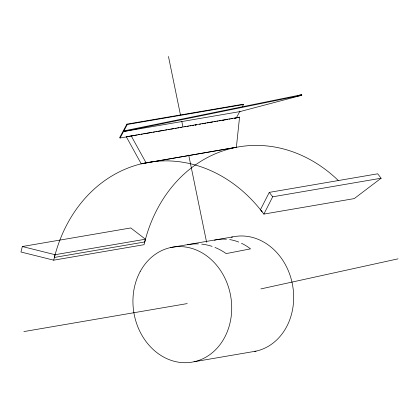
<?xml version="1.0" encoding="UTF-8"?>
<svg xmlns="http://www.w3.org/2000/svg" width="419" height="419" viewBox="0 0 419 419"><rect width="100%" height="100%" fill="white"/><g stroke="black" fill="none" stroke-linecap="round" stroke-linejoin="round"><path stroke-width="0.63" d="M236.379 147.268L239.553 117.168L126.329 136.804L141.224 163.808L236.379 147.268L141.224 163.808M22.333 246.529L20.95 252.002L53.695 260.173L144.052 244.691L145.435 239.218L130.759 227.952L22.333 246.529L55.078 254.705L145.435 239.218M53.695 260.173L55.078 254.705M269.27 192.384L260.461 209.668L263.876 214.088L354.228 198.606L381.112 178.222L377.697 173.806L269.27 192.384L272.685 196.804L381.112 178.222M263.876 214.088L272.685 196.804M242.271 106.814L243.481 104.556L243.062 104.231L126.889 124.139L119.635 137.662L120.059 137.992L128.403 136.563M120.059 137.992L127.308 124.469L243.481 104.556M236.227 118.085L239.857 111.323M297.883 95.689L301.675 94.684L301.79 95.26L239.914 111.606L123.741 131.514L123.626 130.943L301.675 94.684M234.755 118.221L239.553 117.168M260.859 288.921L398.05 258.837M123.741 131.514L301.79 95.26M126.329 136.804L137.238 134.934M138.521 134.714L139.805 134.494M141.088 134.274L142.371 134.054M143.654 133.834L151.992 132.404M153.275 132.184L154.559 131.964M155.842 131.744L157.125 131.524M158.408 131.304L164.18 130.314M165.463 130.094L166.746 129.874M168.029 129.654L169.313 129.434M170.596 129.214L173.806 128.664M175.09 128.444L176.373 128.224M177.656 128.005L178.939 127.785M180.222 127.565L181.506 127.345M184.711 126.795L185.994 126.575M187.277 126.355L188.56 126.14M189.844 125.92L191.127 125.7M192.41 125.48L193.693 125.26M194.976 125.04L196.26 124.82M199.47 124.27L200.753 124.05M202.037 123.83L203.32 123.61M204.603 123.39L205.886 123.17M207.169 122.95L208.453 122.73M209.736 122.51L212.941 121.96M214.224 121.74L215.507 121.52M216.791 121.301L218.074 121.081M219.357 120.861L220.64 120.641M221.923 120.421L227.7 119.431M228.984 119.211L230.267 118.991M231.55 118.771L232.833 118.551M131.608 136.013L132.896 135.793M195.149 125.124L196.438 124.904M209.914 122.594L211.197 122.374M222.107 120.504L223.39 120.284M234.305 118.415L235.588 118.195M170.606 247.55L232.566 236.934M23.867 331.581L187.235 303.586M194.049 361.759L256.009 351.143M126.889 124.139L127.308 124.469M123.259 130.901L123.684 131.231M131.126 135.751L146.022 162.755M239.799 111.035L239.914 111.606M168.464 56.465L180.432 114.764M181.746 121.17L182.93 126.936M188.718 155.124L206.604 242.25M262.168 211.878A145.765 122.772 80.3 0 0 54.386 257.439L144.744 241.952A145.765 122.772 80.3 0 1 338.201 180.4M231.325 237.227A58.309 49.112 80.3 0 1 292.273 283.516A58.309 49.112 80.3 0 1 254.757 351.394M187.602 244.769A60.357 53.218 80.6 0 1 198.486 243.905M201.712 244.136A60.357 53.218 80.6 0 1 212.134 246.398M214.952 247.435A60.357 53.218 80.6 0 1 226.176 253.595L250.536 248.865A60.069 47.782 80 0 0 241.48 243.266M214.381 240.228A60.069 47.782 80 0 1 226.443 239.212M229.654 239.579A60.069 47.782 80 0 1 238.689 242.051M140.108 271.716A58.309 49.112 80.3 0 0 181.233 362.535A58.309 49.112 80.3 0 0 225.647 279.714A58.309 49.112 80.3 0 0 140.108 271.716"/></g></svg>
